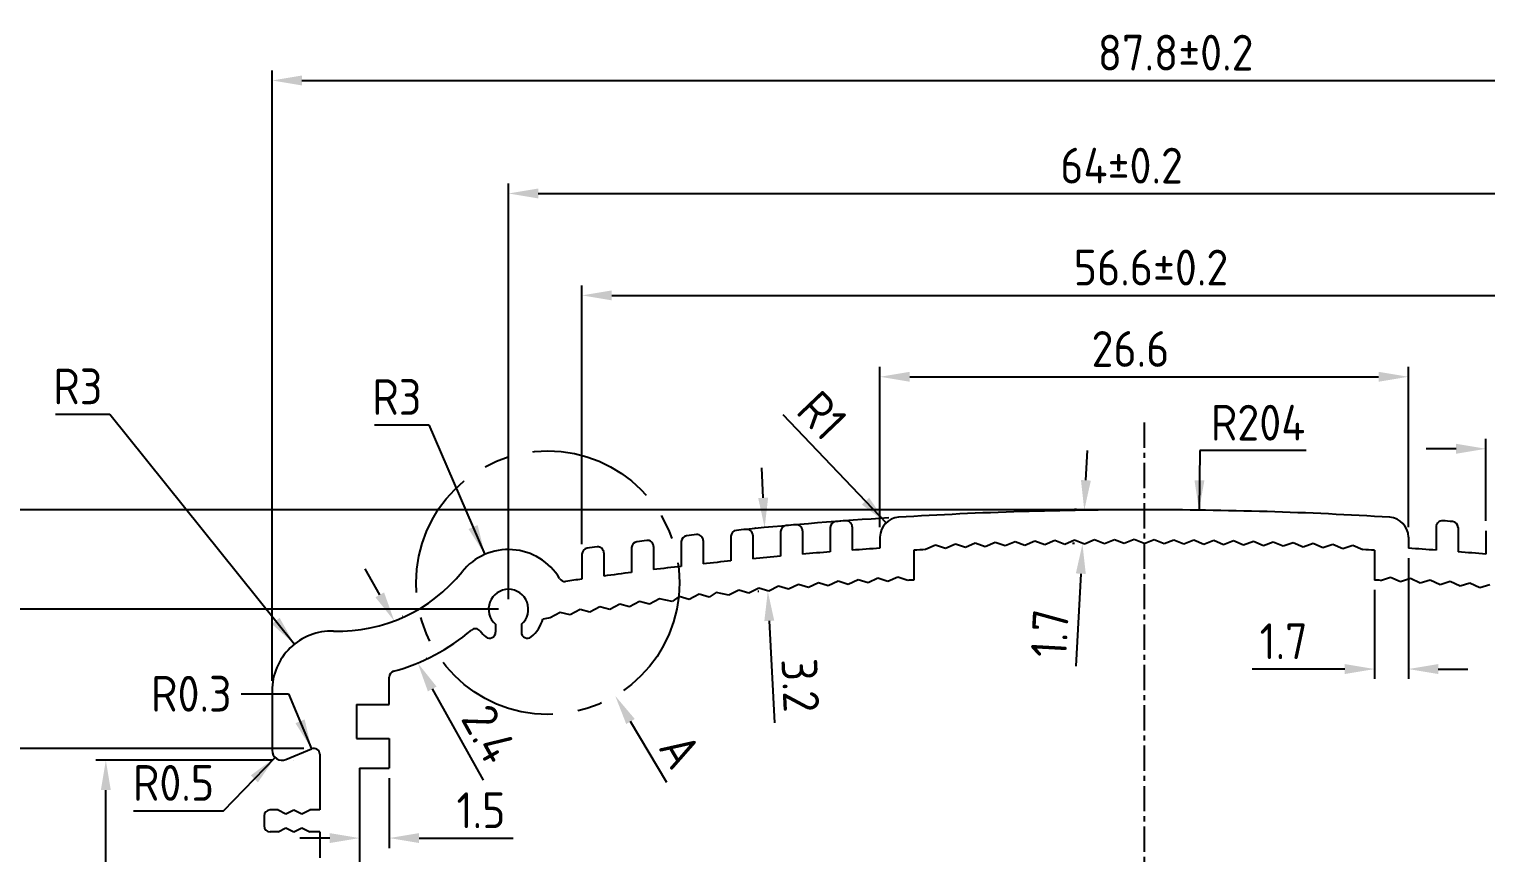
# Model space of a CAD drawing. Extents: x -449 to -275, y 492 to 720.
# Drawn here: x -390.2 to -316.8, y 678.9 to 720.3 of the extents above; entities that cross this region are included whole.
import ezdxf

# ---------------------------------------------------------------- set-up
doc = ezdxf.new("R2010")
doc.units = 0
doc.header["$LTSCALE"] = 0.2
doc.linetypes.add('CENTER', pattern=[50.8, 31.75, -6.35, 6.35, -6.35])
doc.layers.get('0').update_dxf_attribs({"linetype": 'CONTINUOUS'})
doc.layers.get('DEFPOINTS').update_dxf_attribs({"linetype": 'CONTINUOUS'})
doc.layers.add('LAYER1', color=7, linetype='CONTINUOUS')
doc.styles.get("Standard").update_dxf_attribs({"font": 'ISOCP'})
doc.dimstyles.new('ISO-25', dxfattribs={"dimtxt": 2.5, "dimasz": 2.5, "dimexe": 1.25, "dimexo": 0.625, "dimtad": 1, "dimdec": 4, "dimdsep": 46, "dimlunit": 6, "dimtxsty": 'Standard', "dimcen": 2.5, "dimadec": 0, "dimazin": 0, "dimtfac": 1, "dimtdec": 4, "dimtmove": 0, "dimatfit": 3, "dimfxl": 0, "dimtolj": 1, "dimtzin": 0, "dimarcsym": 0})

# ---------------------------------------------------------------- blocks, each defined once
blk = doc.blocks.new('*D0')
at = {"color": 5, "linetype": 'ByBlock'}
for p, q in [((-347.344, 695.299), (-347.344, 703.362)), ((-320.744, 695.299), (-320.744, 703.362)), ((-345.844, 702.862), (-322.244, 702.862))]:
    blk.add_line(p, q, dxfattribs=at)
for points in [[(-345.844, 703.112), (-345.844, 702.612), (-347.344, 702.862)], [(-322.244, 703.112), (-322.244, 702.612), (-320.744, 702.862)]]:
    blk.add_solid(points, dxfattribs=at)
at = {"layer": 'DEFPOINTS', "color": 0, "linetype": 'ByBlock'}
for p in [(-320.744, 702.862), (-347.344, 694.799), (-320.744, 694.799)]:
    blk.add_point(p, dxfattribs=at)
at = {"color": 0, "linetype": 'ByBlock', "insert": (-334.735, 704.262), "char_height": 1.8, "attachment_point": 5}
blk.add_mtext('\\A1;26.6', dxfattribs=at)
blk = doc.blocks.new('*D1')
at = {"color": 5, "linetype": 'ByBlock'}
for p, q in [((-362.344, 694.439), (-362.344, 707.458)), ((-360.844, 706.958), (-307.244, 706.958)), ((-305.744, 694.439), (-305.744, 707.458))]:
    blk.add_line(p, q, dxfattribs=at)
for points in [[(-360.844, 707.208), (-360.844, 706.708), (-362.344, 706.958)], [(-307.244, 707.208), (-307.244, 706.708), (-305.744, 706.958)]]:
    blk.add_solid(points, dxfattribs=at)
at = {"layer": 'DEFPOINTS', "color": 0, "linetype": 'ByBlock'}
for p in [(-305.744, 706.958), (-362.344, 693.939), (-305.744, 693.939)]:
    blk.add_point(p, dxfattribs=at)
at = {"color": 0, "linetype": 'ByBlock', "insert": (-333.703, 708.358), "char_height": 1.8, "attachment_point": 5}
blk.add_mtext('\\A1;56.6±0.2', dxfattribs=at)
blk = doc.blocks.new('*D3')
at = {"color": 5, "linetype": 'ByBlock'}
for p, q in [((-336.977, 697.655), (-336.896, 699.153)), ((-337.45, 696.178), (-337.558, 696.184)), ((-337.543, 694.477), (-337.651, 694.483)), ((-337.233, 692.958), (-337.486, 688.305))]:
    blk.add_line(p, q, dxfattribs=at)
for points in [[(-337.227, 697.668), (-336.728, 697.641), (-337.059, 696.157)], [(-337.482, 692.971), (-336.983, 692.944), (-337.151, 694.455)]]:
    blk.add_solid(points, dxfattribs=at)
at = {"layer": 'DEFPOINTS', "color": 0, "linetype": 'ByBlock'}
for p in [(-336.951, 696.151), (-337.151, 694.455), (-337.044, 694.45)]:
    blk.add_point(p, dxfattribs=at)
at = {"color": 0, "linetype": 'ByBlock', "insert": (-338.798, 689.958), "char_height": 1.8, "attachment_point": 5, "rotation": 86.88558}
blk.add_mtext('\\A1;1.7', dxfattribs=at)
blk = doc.blocks.new('*D4')
at = {"color": 5, "linetype": 'ByBlock'}
for p, q in [((-320.744, 693.735), (-320.744, 687.66)), ((-322.444, 692.137), (-322.444, 687.66)), ((-323.944, 688.16), (-328.604, 688.16)), ((-319.244, 688.16), (-317.744, 688.16))]:
    blk.add_line(p, q, dxfattribs=at)
for points in [[(-323.944, 688.41), (-323.944, 687.91), (-322.444, 688.16)], [(-319.244, 688.41), (-319.244, 687.91), (-320.744, 688.16)]]:
    blk.add_solid(points, dxfattribs=at)
at = {"layer": 'DEFPOINTS', "color": 0, "linetype": 'ByBlock'}
for p in [(-320.744, 694.235), (-322.444, 692.637), (-320.744, 688.16)]:
    blk.add_point(p, dxfattribs=at)
at = {"color": 0, "linetype": 'ByBlock', "insert": (-327.024, 689.56), "char_height": 1.8, "attachment_point": 5}
blk.add_mtext('\\A1;1.7', dxfattribs=at)
blk = doc.blocks.new('*D5')
at = {"color": 5, "linetype": 'ByBlock'}
for p, q in [((-316.844, 695.619), (-316.844, 699.741)), ((-315.744, 695.575), (-315.744, 699.741)), ((-318.344, 699.241), (-319.844, 699.241)), ((-314.244, 699.241), (-306.524, 699.241))]:
    blk.add_line(p, q, dxfattribs=at)
for points in [[(-318.344, 699.491), (-318.344, 698.991), (-316.844, 699.241)], [(-314.244, 699.491), (-314.244, 698.991), (-315.744, 699.241)]]:
    blk.add_solid(points, dxfattribs=at)
at = {"layer": 'DEFPOINTS', "color": 0, "linetype": 'ByBlock'}
for p in [(-315.744, 699.241), (-316.844, 695.119), (-315.744, 695.075)]:
    blk.add_point(p, dxfattribs=at)
at = {"color": 0, "linetype": 'ByBlock', "insert": (-309.634, 700.642), "char_height": 1.8, "attachment_point": 5}
blk.add_mtext('\\A1;12-1.1', dxfattribs=at)
blk = doc.blocks.new('*D6')
at = {"color": 5, "linetype": 'ByBlock'}
for p, q in [((-366.044, 691.672), (-366.044, 712.584)), ((-364.544, 712.084), (-303.544, 712.084)), ((-302.044, 691.672), (-302.044, 712.584))]:
    blk.add_line(p, q, dxfattribs=at)
for points in [[(-364.544, 712.334), (-364.544, 711.834), (-366.044, 712.084)], [(-303.544, 712.334), (-303.544, 711.834), (-302.044, 712.084)]]:
    blk.add_solid(points, dxfattribs=at)
at = {"layer": 'DEFPOINTS', "color": 0, "linetype": 'ByBlock'}
for p in [(-302.044, 712.084), (-366.044, 691.172), (-302.044, 691.172)]:
    blk.add_point(p, dxfattribs=at)
at = {"color": 0, "linetype": 'ByBlock', "insert": (-335.183, 713.484), "char_height": 1.8, "attachment_point": 5}
blk.add_mtext('\\A1;64±0.2', dxfattribs=at)
blk = doc.blocks.new('*D7')
at = {"color": 5, "linetype": 'ByBlock'}
for p, q in [((-377.944, 687.572), (-377.944, 718.268)), ((-290.144, 687.572), (-290.144, 718.268)), ((-376.444, 717.768), (-291.644, 717.768))]:
    blk.add_line(p, q, dxfattribs=at)
for points in [[(-376.444, 718.018), (-376.444, 717.518), (-377.944, 717.768)], [(-291.644, 718.018), (-291.644, 717.518), (-290.144, 717.768)]]:
    blk.add_solid(points, dxfattribs=at)
at = {"layer": 'DEFPOINTS', "color": 0, "linetype": 'ByBlock'}
for p in [(-290.144, 717.768), (-377.944, 687.072), (-290.144, 687.072)]:
    blk.add_point(p, dxfattribs=at)
at = {"color": 0, "linetype": 'ByBlock', "insert": (-332.46, 719.168), "char_height": 1.8, "attachment_point": 5}
blk.add_mtext('\\A1;87.8±0.2', dxfattribs=at)
blk = doc.blocks.new('*D20')
at = {"color": 5, "linetype": 'ByBlock'}
for p, q in [((-377.944, 683.572), (-386.813, 683.572)), ((-386.313, 657.072), (-386.313, 682.072)), ((-377.544, 655.572), (-386.813, 655.572))]:
    blk.add_line(p, q, dxfattribs=at)
for points in [[(-386.563, 682.072), (-386.063, 682.072), (-386.313, 683.572)], [(-386.563, 657.072), (-386.063, 657.072), (-386.313, 655.572)]]:
    blk.add_solid(points, dxfattribs=at)
at = {"layer": 'DEFPOINTS', "color": 0, "linetype": 'ByBlock'}
for p in [(-386.313, 683.572), (-377.444, 683.572), (-377.044, 655.572)]:
    blk.add_point(p, dxfattribs=at)
at = {"color": 0, "linetype": 'ByBlock', "insert": (-387.713, 670.474), "char_height": 1.8, "attachment_point": 5, "rotation": 90}
blk.add_mtext('\\A1;28±0.2', dxfattribs=at)
blk = doc.blocks.new('*D21')
at = {"color": 5, "linetype": 'ByBlock'}
for p, q in [((-376.344, 684.172), (-391.491, 684.172)), ((-390.991, 682.672), (-390.991, 656.772)), ((-376.044, 655.272), (-391.491, 655.272))]:
    blk.add_line(p, q, dxfattribs=at)
for points in [[(-391.241, 682.672), (-390.741, 682.672), (-390.991, 684.172)], [(-391.241, 656.772), (-390.741, 656.772), (-390.991, 655.272)]]:
    blk.add_solid(points, dxfattribs=at)
at = {"layer": 'DEFPOINTS', "color": 0, "linetype": 'ByBlock'}
for p in [(-375.844, 684.172), (-390.991, 655.272), (-375.544, 655.272)]:
    blk.add_point(p, dxfattribs=at)
at = {"color": 0, "linetype": 'ByBlock', "insert": (-392.391, 670.833), "char_height": 1.8, "attachment_point": 5, "rotation": 90}
blk.add_mtext('\\A1;28.9±0.2', dxfattribs=at)
blk = doc.blocks.new('*D22')
at = {"color": 5, "linetype": 'ByBlock'}
for p, q in [((-366.544, 691.172), (-396.168, 691.172)), ((-395.668, 650.672), (-395.668, 689.672)), ((-374.544, 649.172), (-396.168, 649.172))]:
    blk.add_line(p, q, dxfattribs=at)
for points in [[(-395.918, 689.672), (-395.418, 689.672), (-395.668, 691.172)], [(-395.918, 650.672), (-395.418, 650.672), (-395.668, 649.172)]]:
    blk.add_solid(points, dxfattribs=at)
at = {"layer": 'DEFPOINTS', "color": 0, "linetype": 'ByBlock'}
for p in [(-395.668, 691.172), (-366.044, 691.172), (-374.044, 649.172)]:
    blk.add_point(p, dxfattribs=at)
at = {"color": 0, "linetype": 'ByBlock', "insert": (-397.069, 672.271), "char_height": 1.8, "attachment_point": 5, "rotation": 90}
blk.add_mtext('\\A1;42±0.2', dxfattribs=at)
blk = doc.blocks.new('*D24')
at = {"color": 5, "linetype": 'ByBlock'}
for p, q in [((-334.544, 696.172), (-400.486, 696.172)), ((-399.986, 694.672), (-399.986, 650.672)), ((-374.544, 649.172), (-400.486, 649.172))]:
    blk.add_line(p, q, dxfattribs=at)
for points in [[(-400.236, 694.672), (-399.736, 694.672), (-399.986, 696.172)], [(-400.236, 650.672), (-399.736, 650.672), (-399.986, 649.172)]]:
    blk.add_solid(points, dxfattribs=at)
at = {"layer": 'DEFPOINTS', "color": 0, "linetype": 'ByBlock'}
for p in [(-334.044, 696.172), (-399.986, 649.172), (-374.044, 649.172)]:
    blk.add_point(p, dxfattribs=at)
at = {"color": 0, "linetype": 'ByBlock', "insert": (-401.386, 674.786), "char_height": 1.8, "attachment_point": 5, "rotation": 90}
blk.add_mtext('\\A1;47±0.2', dxfattribs=at)
blk = doc.blocks.new('*D25')
at = {"color": 5, "linetype": 'ByBlock'}
for p, q in [((-373.544, 682.672), (-373.544, 679.158)), ((-372.044, 682.672), (-372.044, 679.158)), ((-375.044, 679.658), (-376.544, 679.658)), ((-370.544, 679.658), (-365.809, 679.658))]:
    blk.add_line(p, q, dxfattribs=at)
for points in [[(-375.044, 679.908), (-375.044, 679.408), (-373.544, 679.658)], [(-370.544, 679.908), (-370.544, 679.408), (-372.044, 679.658)]]:
    blk.add_solid(points, dxfattribs=at)
at = {"layer": 'DEFPOINTS', "color": 0, "linetype": 'ByBlock'}
for p in [(-373.544, 683.172), (-372.044, 683.172), (-372.044, 679.658)]:
    blk.add_point(p, dxfattribs=at)
at = {"color": 0, "linetype": 'ByBlock', "insert": (-367.426, 681.058), "char_height": 1.8, "attachment_point": 5}
blk.add_mtext('\\A1;1.5', dxfattribs=at)
blk = doc.blocks.new('*D30')
at = {"color": 5, "linetype": 'ByBlock'}
for p, q in [((-372.525, 691.893), (-373.256, 693.203)), ((-371.371, 690.819), (-371.357, 690.827)), ((-370.191, 688.705), (-370.177, 688.713)), ((-369.883, 687.159), (-367.326, 682.579))]:
    blk.add_line(p, q, dxfattribs=at)
for points in [[(-372.307, 692.015), (-372.743, 691.771), (-371.794, 690.583)], [(-369.664, 687.281), (-370.101, 687.038), (-370.614, 688.469)]]:
    blk.add_solid(points, dxfattribs=at)
at = {"layer": 'DEFPOINTS', "color": 0, "linetype": 'ByBlock'}
for p in [(-371.808, 690.575), (-370.627, 688.461), (-370.614, 688.469)]:
    blk.add_point(p, dxfattribs=at)
at = {"color": 0, "linetype": 'ByBlock', "insert": (-367.016, 684.897), "char_height": 1.8, "attachment_point": 5, "rotation": 299.17232}
blk.add_mtext('\\A1;2.4', dxfattribs=at)
blk = doc.blocks.new('*D31')
at = {"color": 5, "linetype": 'ByBlock'}
for p, q in [((-388.841, 700.978), (-386.107, 700.978)), ((-386.107, 700.978), (-376.822, 689.411))]:
    blk.add_line(p, q, dxfattribs=at)
blk.add_solid([(-377.566, 690.738), (-377.956, 690.425), (-376.822, 689.411)], dxfattribs=at)
at = {"layer": 'DEFPOINTS', "color": 0, "linetype": 'ByBlock'}
for p in [(-376.822, 689.411), (-374.944, 687.072)]:
    blk.add_point(p, dxfattribs=at)
at = {"color": 0, "linetype": 'ByBlock', "insert": (-387.724, 702.378), "char_height": 1.8, "attachment_point": 5}
blk.add_mtext('\\A1;R3', dxfattribs=at)
blk = doc.blocks.new('*D32')
at = {"color": 5, "linetype": 'ByBlock'}
for p, q in [((-372.781, 700.447), (-370.047, 700.447)), ((-370.047, 700.447), (-367.233, 693.926))]:
    blk.add_line(p, q, dxfattribs=at)
blk.add_solid([(-367.597, 695.402), (-368.056, 695.204), (-367.233, 693.926)], dxfattribs=at)
at = {"layer": 'DEFPOINTS', "color": 0, "linetype": 'ByBlock'}
for p in [(-367.233, 693.926), (-366.044, 691.172)]:
    blk.add_point(p, dxfattribs=at)
at = {"color": 0, "linetype": 'ByBlock', "insert": (-371.664, 701.847), "char_height": 1.8, "attachment_point": 5}
blk.add_mtext('\\A1;R3', dxfattribs=at)
blk = doc.blocks.new('*D33')
at = {"color": 5, "linetype": 'ByBlock'}
for p, q in [((-380.389, 681.033), (-377.792, 683.713)), ((-384.923, 681.033), (-380.389, 681.033))]:
    blk.add_line(p, q, dxfattribs=at)
blk.add_solid([(-379.015, 682.81), (-378.656, 682.462), (-377.792, 683.713)], dxfattribs=at)
at = {"layer": 'DEFPOINTS', "color": 0, "linetype": 'ByBlock'}
for p in [(-377.792, 683.713), (-377.444, 684.072)]:
    blk.add_point(p, dxfattribs=at)
at = {"color": 0, "linetype": 'ByBlock', "insert": (-382.906, 682.433), "char_height": 1.8, "attachment_point": 5}
blk.add_mtext('\\A1;R0.5', dxfattribs=at)
blk = doc.blocks.new('*D34')
at = {"color": 5, "linetype": 'ByBlock'}
for p, q in [((-379.493, 686.918), (-377.113, 686.918)), ((-377.113, 686.918), (-375.959, 684.149))]:
    blk.add_line(p, q, dxfattribs=at)
blk.add_solid([(-376.305, 685.629), (-376.767, 685.437), (-375.959, 684.149)], dxfattribs=at)
at = {"layer": 'DEFPOINTS', "color": 0, "linetype": 'ByBlock'}
for p in [(-375.959, 684.149), (-375.844, 683.872)]:
    blk.add_point(p, dxfattribs=at)
at = {"color": 0, "linetype": 'ByBlock', "insert": (-382.01, 686.918), "char_height": 1.8, "attachment_point": 5}
blk.add_mtext('\\A1;R0.3', dxfattribs=at)
blk = doc.blocks.new('*D35')
at = {"color": 5, "linetype": 'ByBlock'}
for p, q in [((-331.242, 699.153), (-331.282, 696.153)), ((-325.882, 699.153), (-331.242, 699.153))]:
    blk.add_line(p, q, dxfattribs=at)
blk.add_solid([(-331.512, 697.656), (-331.012, 697.65), (-331.282, 696.153)], dxfattribs=at)
at = {"layer": 'DEFPOINTS', "color": 0, "linetype": 'ByBlock'}
for p in [(-331.282, 696.153), (-334.044, 492.109)]:
    blk.add_point(p, dxfattribs=at)
at = {"color": 0, "linetype": 'ByBlock', "insert": (-328.312, 700.553), "char_height": 1.8, "attachment_point": 5}
blk.add_mtext('\\A1;R204', dxfattribs=at)
blk = doc.blocks.new('*D55')
at = {"color": 5, "linetype": 'ByBlock'}
for p, q in [((-353.223, 696.776), (-353.297, 698.274)), ((-353.602, 695.255), (-353.648, 695.253)), ((-353.443, 692.056), (-353.489, 692.054)), ((-352.915, 690.58), (-352.661, 685.458))]:
    blk.add_line(p, q, dxfattribs=at)
for points in [[(-352.973, 696.788), (-353.473, 696.763), (-353.149, 695.278)], [(-352.666, 690.593), (-353.165, 690.568), (-352.99, 692.078)]]:
    blk.add_solid(points, dxfattribs=at)
at = {"layer": 'DEFPOINTS', "color": 0, "linetype": 'ByBlock'}
for p in [(-353.103, 695.28), (-352.99, 692.078), (-352.944, 692.081)]:
    blk.add_point(p, dxfattribs=at)
at = {"color": 0, "linetype": 'ByBlock', "insert": (-351.352, 687.34), "char_height": 1.8, "attachment_point": 5, "rotation": 272.84427}
blk.add_mtext('\\A1;3.2', dxfattribs=at)
blk = doc.blocks.new('*D56')
at = {"color": 5, "linetype": 'ByBlock'}
blk.add_line((-352.236, 700.965), (-347.035, 695.522), dxfattribs=at)
blk.add_solid([(-347.89, 696.779), (-348.252, 696.434), (-347.035, 695.522)], dxfattribs=at)
at = {"layer": 'DEFPOINTS', "color": 0, "linetype": 'ByBlock'}
for p in [(-347.035, 695.522), (-346.344, 694.799)]:
    blk.add_point(p, dxfattribs=at)
at = {"color": 0, "linetype": 'ByBlock', "insert": (-350.256, 700.92), "char_height": 1.8, "attachment_point": 5, "rotation": 313.69589}
blk.add_mtext('\\A1;R1', dxfattribs=at)
blk = doc.blocks.new('*D63')
at = {"layer": 'DEFPOINTS', "color": 0}
for p in [(-364.064, 692.506), (-360.67, 686.811)]:
    blk.add_point(p, dxfattribs=at)
at = {"layer": 'LAYER1', "color": 5, "lineweight": -2}
blk.add_line((-358.069, 682.447), (-359.902, 685.522), dxfattribs=at)
at = {"layer": 'LAYER1', "color": 5}
blk.add_solid([(-359.687, 685.65), (-360.117, 685.394), (-360.67, 686.811)], dxfattribs=at)
at = {"layer": 'LAYER1', "color": 0, "insert": (-357.399, 684.057), "char_height": 1.8, "attachment_point": 5, "rotation": 300.79117}
blk.add_mtext('\\A1;A', dxfattribs=at)

msp = doc.modelspace()

# ---------------------------------------------------------------- linework, layer by layer
at = {"color": 1, "linetype": 'CENTER', "ltscale": 0.2}
msp.add_line((-334.0438, 700.5639), (-334.0438, 654.9595), dxfattribs=at)
for p, q in [((-349.8438, 695.2814), (-349.8438, 694.0547)), ((-348.7438, 695.3189), (-348.7438, 694.1377)), ((-319.3438, 695.3189), (-319.3438, 694.1377)), ((-318.2438, 695.2814), (-318.2438, 694.0547)), ((-357.3438, 694.5696), (-357.3438, 693.3273)), ((-356.2438, 694.6257), (-356.2438, 693.4516)), ((-354.8438, 694.838), (-354.8438, 693.6011)), ((-353.7438, 694.8879), (-353.7438, 693.7116)), ((-352.3438, 695.0752), (-352.3438, 693.8435)), ((-351.2438, 695.1189), (-351.2438, 693.9402)), ((-347.3438, 694.7989), (-347.3438, 694.2347)), ((-343.5438, 694.4489), (-344.0438, 694.2246)), ((-343.0438, 694.2716), (-343.5438, 694.4489)), ((-342.5438, 694.4934), (-343.0438, 694.2716)), ((-342.0438, 694.3136), (-342.5438, 694.4934)), ((-341.5438, 694.5329), (-342.0438, 694.3136)), ((-341.0438, 694.3507), (-341.5438, 694.5329)), ((-340.5438, 694.5675), (-341.0438, 694.3507)), ((-340.0438, 694.3828), (-340.5438, 694.5675)), ((-339.5438, 694.5971), (-340.0438, 694.3828)), ((-339.0438, 694.41), (-339.5438, 694.5971)), ((-338.5438, 694.6218), (-339.0438, 694.41)), ((-338.0438, 694.4323), (-338.5438, 694.6218)), ((-337.5438, 694.6416), (-338.0438, 694.4323)), ((-337.0438, 694.4496), (-337.5438, 694.6416)), ((-336.5438, 694.6564), (-337.0438, 694.4496)), ((-336.0438, 694.4619), (-336.5438, 694.6564)), ((-335.5438, 694.6662), (-336.0438, 694.4619)), ((-335.0438, 694.4693), (-335.5438, 694.6662)), ((-334.5438, 694.6712), (-335.0438, 694.4693)), ((-334.0438, 694.4718), (-334.5438, 694.6712)), ((-334.0438, 694.4718), (-333.5438, 694.6712)), ((-333.5438, 694.6712), (-333.0438, 694.4693)), ((-333.0438, 694.4693), (-332.5438, 694.6662)), ((-332.5438, 694.6662), (-332.0438, 694.4619)), ((-332.0438, 694.4619), (-331.5438, 694.6564)), ((-331.5438, 694.6564), (-331.0438, 694.4496)), ((-331.0438, 694.4496), (-330.5438, 694.6416)), ((-330.5438, 694.6416), (-330.0438, 694.4323)), ((-330.0438, 694.4323), (-329.5438, 694.6218)), ((-329.5438, 694.6218), (-329.0438, 694.41)), ((-329.0438, 694.41), (-328.5438, 694.5971)), ((-328.5438, 694.5971), (-328.0438, 694.3828)), ((-328.0438, 694.3828), (-327.5438, 694.5675)), ((-327.5438, 694.5675), (-327.0438, 694.3507)), ((-327.0438, 694.3507), (-326.5438, 694.5329)), ((-326.5438, 694.5329), (-326.0438, 694.3136)), ((-326.0438, 694.3136), (-325.5438, 694.4934)), ((-325.5438, 694.4934), (-325.0438, 694.2716)), ((-325.0438, 694.2716), (-324.5438, 694.4489)), ((-324.5438, 694.4489), (-324.0438, 694.2246)), ((-320.7438, 694.7989), (-320.7438, 694.2347)), ((-316.8438, 695.1189), (-316.8438, 693.9402)), ((-362.3438, 693.9388), (-362.3438, 692.6852)), ((-361.2438, 694.0076), (-361.2438, 692.8373)), ((-359.8438, 694.2699), (-359.8438, 693.022)), ((-358.7438, 694.3323), (-358.7438, 693.1602)), ((-345.6438, 694.1391), (-345.6438, 692.6366)), ((-344.5438, 694.3995), (-345.0438, 694.1726)), ((-344.0438, 694.2246), (-344.5438, 694.3995)), ((-324.0438, 694.2246), (-323.5438, 694.3995)), ((-323.5438, 694.3995), (-323.0438, 694.1726)), ((-322.4438, 694.1391), (-322.4438, 692.6366)), ((-352.4438, 692.3281), (-352.9438, 692.0806)), ((-351.9438, 692.1726), (-352.4438, 692.3281)), ((-351.4438, 692.4175), (-351.9438, 692.1726)), ((-350.9438, 692.2596), (-351.4438, 692.4175)), ((-350.4438, 692.5018), (-350.9438, 692.2596)), ((-349.9438, 692.3415), (-350.4438, 692.5018)), ((-349.4438, 692.5812), (-349.9438, 692.3415)), ((-348.9438, 692.4184), (-349.4438, 692.5812)), ((-348.4438, 692.6555), (-348.9438, 692.4184)), ((-347.9438, 692.4903), (-348.4438, 692.6555)), ((-347.4438, 692.7248), (-347.9438, 692.4903)), ((-346.9438, 692.5571), (-347.4438, 692.7248)), ((-346.4438, 692.7891), (-346.9438, 692.5571)), ((-345.9438, 692.619), (-346.4438, 692.7891)), ((-322.1438, 692.619), (-321.6438, 692.7891)), ((-321.6438, 692.7891), (-321.1438, 692.5571)), ((-321.1438, 692.5571), (-320.6438, 692.7248)), ((-320.6438, 692.7248), (-320.1438, 692.4903)), ((-320.1438, 692.4903), (-319.6438, 692.6555)), ((-319.6438, 692.6555), (-319.1438, 692.4184)), ((-319.1438, 692.4184), (-318.6438, 692.5812)), ((-318.6438, 692.5812), (-318.1438, 692.3415)), ((-318.1438, 692.3415), (-317.6438, 692.5018)), ((-317.6438, 692.5018), (-317.1438, 692.2596)), ((-317.1438, 692.2596), (-316.6438, 692.4175)), ((-359.4438, 691.561), (-359.9438, 691.295)), ((-358.9438, 691.4225), (-359.4438, 691.561)), ((-358.4438, 691.6858), (-358.9438, 691.4225)), ((-357.8056, 691.5614), (-358.4438, 691.6858)), ((-357.4438, 691.8055), (-357.8056, 691.5614)), ((-356.9438, 691.6621), (-357.4438, 691.8055)), ((-356.4438, 691.9201), (-356.9438, 691.6621)), ((-355.9438, 691.7744), (-356.4438, 691.9201)), ((-355.5865, 692.0144), (-355.9438, 691.7744)), ((-354.9438, 691.8815), (-355.5865, 692.0144)), ((-354.4438, 692.1342), (-354.9438, 691.8815)), ((-353.9438, 691.9836), (-354.4438, 692.1342)), ((-353.4438, 692.2337), (-353.9438, 691.9836)), ((-352.9438, 692.0806), (-353.4438, 692.2337)), ((-363.4438, 691.0107), (-363.9438, 690.7339)), ((-362.9438, 690.8819), (-363.4438, 691.0107)), ((-362.4438, 691.156), (-362.9438, 690.8819)), ((-361.9438, 691.0247), (-362.4438, 691.156)), ((-361.4438, 691.2961), (-361.9438, 691.0247)), ((-360.9438, 691.1624), (-361.4438, 691.2961)), ((-360.4438, 691.4311), (-360.9438, 691.1624)), ((-359.9438, 691.295), (-360.4438, 691.4311)), ((-366.6938, 690.4119), (-366.6938, 690.011)), ((-365.3938, 690.4119), (-365.3938, 690.011)), ((-372.0438, 686.3718), (-372.0438, 687.7592)), ((-377.9438, 687.0718), (-377.9438, 684.0718)), ((-373.6938, 686.3718), (-372.0438, 686.3718)), ((-373.6938, 686.3718), (-373.6938, 684.6718)), ((-373.6938, 684.6718), (-372.0438, 684.6718)), ((-372.0438, 684.6718), (-372.0438, 683.1718)), ((-377.2514, 683.6103), (-375.9591, 684.1487)), ((-376.8558, 683.5418), (-376.8558, 683.5418)), ((-375.5438, 683.8718), (-375.5438, 681.0718)), ((-373.5438, 683.1718), (-372.0438, 683.1718)), ((-373.5438, 683.1718), (-373.5438, 657.2212)), ((-378.3438, 680.7718), (-378.3438, 680.2718)), ((-377.6438, 681.0718), (-378.0438, 681.0718)), ((-377.6438, 681.0718), (-377.2438, 680.8718)), ((-377.2438, 680.8718), (-376.8438, 681.0718)), ((-376.8438, 681.0718), (-376.4438, 680.8718)), ((-376.4438, 680.8718), (-376.0438, 681.0718)), ((-375.5438, 681.0718), (-376.0438, 681.0718)), ((-377.6438, 679.9718), (-378.0438, 679.9718)), ((-377.6438, 679.9718), (-377.2438, 680.1718)), ((-377.2438, 680.1718), (-376.8438, 679.9718)), ((-376.8438, 679.9718), (-376.4438, 680.1718)), ((-376.4438, 680.1718), (-376.0438, 679.9718)), ((-375.5438, 679.9718), (-376.0438, 679.9718)), ((-375.5438, 679.9718), (-375.5438, 678.6718))]:
    msp.add_line(p, q)
for centre, radius, start, end in [((-334.0438, 492.1093), 204.0625, 90, 93.472673), ((-334.0438, 492.1093), 204.0625, 86.527327, 90), ((-334.0438, 492.1093), 204.0625, 95.63285, 95.774144), ((-334.0438, 492.1093), 204.0625, 93.611187, 95.63285), ((-354.0438, 694.8879), 0.3, 0, 95.63285), ((-352.0438, 695.0752), 0.3, 95.068009, 180), ((-334.0438, 492.1093), 204.0625, 94.926878, 95.068009), ((-351.5438, 695.1189), 0.3, 0, 94.926878), ((-349.5438, 695.2814), 0.3, 94.362644, 180), ((-334.0438, 492.1093), 204.0625, 94.221654, 94.362644), ((-349.0438, 695.3189), 0.3, 0, 94.221654), ((-346.3438, 694.7989), 1, 93.472673, 180), ((-321.7438, 694.7989), 1, 0, 86.527327), ((-319.0438, 695.3189), 0.3, 85.778346, 180), ((-334.0438, 492.1093), 204.0625, 85.637356, 85.778346), ((-318.5438, 695.2814), 0.3, 0, 85.637356), ((-359.5438, 694.2699), 0.3, 97.18917, 180), ((-334.0438, 492.1093), 204.0625, 97.047483, 97.18917), ((-359.0438, 694.3323), 0.3, 0, 97.047483), ((-357.0438, 694.5696), 0.3, 96.481161, 180), ((-334.0438, 492.1093), 204.0625, 96.339681, 96.481161), ((-356.5438, 694.6257), 0.3, 0, 96.339681), ((-354.5438, 694.838), 0.3, 95.774144, 180), ((-366.0438, 691.1718), 3, 30.851391, 141.183758), ((-362.0438, 693.9388), 0.3, 97.898284, 180), ((-334.0438, 492.1093), 204.0625, 97.756367, 97.898284), ((-361.5438, 694.0076), 0.3, 0, 97.756367), ((-334.0438, 492.1093), 202.5625, 95.18331, 95.581062), ((-334.0438, 492.1093), 202.5625, 94.47365, 94.870968), ((-334.0438, 492.1093), 202.5625, 93.764677, 94.161624), ((-334.0438, 492.1093), 202.3625, 93.116014, 93.28616), ((-334.0438, 492.1093), 202.3625, 86.71384, 86.883986), ((-334.0438, 492.1093), 202.5625, 85.838376, 86.235323), ((-334.0438, 492.1093), 202.5625, 85.129032, 85.52635), ((-374.6145, 698.0669), 8, 268.284847, 321.183758), ((-334.0438, 492.1093), 202.5625, 97.317531, 97.716961), ((-334.0438, 492.1093), 202.5625, 96.605138, 97.003944), ((-334.0438, 492.1093), 202.5625, 95.893769, 96.292016), ((-363.2107, 692.8641), 0.3, 210.851391, 278.266461), ((-334.0438, 492.1093), 202.5625, 98.031064, 98.266461), ((-334.0438, 492.1093), 200.8625, 93.310728, 93.396449), ((-334.0438, 492.1093), 200.8625, 86.603551, 86.689272), ((-366.0438, 691.1718), 1, 310.541602, 229.458398), ((-374.9438, 687.0718), 3, 88.284847, 180), ((-374.6145, 698.0669), 10.4, 285.562873, 310.190088), ((-367.7095, 689.8931), 0.3, 37.51174, 130.190088), ((-366.0438, 691.1718), 1.8, 217.51174, 230.70352), ((-366.0438, 691.1718), 1.8, 309.29648, 344.077662), ((-334.0438, 492.1093), 200.8625, 98.560755, 98.667229), ((-366.9938, 690.011), 0.3, 230.70352, 0), ((-365.0938, 690.011), 0.3, 180, 309.29648), ((-371.7438, 687.7592), 0.3, 105.562873, 180), ((-375.8438, 683.8718), 0.3, 0, 112.619865), ((-377.4438, 684.0718), 0.5, 180, 292.619865), ((-378.0438, 680.7718), 0.3, 90, 180), ((-378.0438, 680.2718), 0.3, 180, 270)]:
    msp.add_arc(centre, radius, start, end)
at = {"layer": 'LAYER1', "color": 1, "linetype": 'CENTER'}
msp.add_circle((-364.0635, 692.5057), 6.6297, dxfattribs=at)

# ---------------------------------------------------------------- dimensions: what is measured, and where the dimension line sits
at = {"layer": 'LAYER1'}
for base, p1, p2, override, picture, middle in [((-290.1438, 717.7682), (-377.9438, 687.0718), (-290.1438, 687.0718), {"dimtxt": 1.8, "dimasz": 1.5, "dimexe": 0.5, "dimexo": 0.5, "dimgap": 0.5, "dimdec": 3, "dimcen": 0, "dimclrd": 5, "dimclre": 5, "dimtol": 1, "dimtp": 0.2, "dimtm": 0.2, "dimtdec": 1, "dimtofl": 0}, '*D7', (-332.46, 717.7682)), ((-302.0438, 712.0837), (-366.0438, 691.1718), (-302.0438, 691.1718), {"dimtxt": 1.8, "dimasz": 1.5, "dimexe": 0.5, "dimexo": 0.5, "dimgap": 0.5, "dimdec": 3, "dimcen": 0, "dimclrd": 5, "dimclre": 5, "dimtol": 1, "dimtp": 0.2, "dimtm": 0.2, "dimtdec": 1, "dimtofl": 0}, '*D6', (-335.1826, 712.0837)), ((-305.7438, 706.9579), (-362.3438, 693.9388), (-305.7438, 693.9388), {"dimtxt": 1.8, "dimasz": 1.5, "dimexe": 0.5, "dimexo": 0.5, "dimgap": 0.5, "dimdec": 3, "dimcen": 0, "dimclrd": 5, "dimclre": 5, "dimtol": 1, "dimtp": 0.2, "dimtm": 0.2, "dimtdec": 1, "dimtofl": 0}, '*D1', (-333.7027, 706.9579)), ((-320.7438, 702.8617), (-347.3438, 694.7989), (-320.7438, 694.7989), {"dimtxt": 1.8, "dimasz": 1.5, "dimexe": 0.5, "dimexo": 0.5, "dimgap": 0.5, "dimdec": 3, "dimcen": 0, "dimclrd": 5, "dimclre": 5, "dimtp": 0.2, "dimtdec": 1, "dimtofl": 0}, '*D0', (-334.7347, 702.8617)), ((-320.7438, 688.1601), (-322.4438, 692.6366), (-320.7438, 694.2347), {"dimtxt": 1.8, "dimasz": 1.5, "dimexe": 0.5, "dimexo": 0.5, "dimgap": 0.5, "dimdec": 3, "dimcen": 0, "dimclrd": 5, "dimclre": 5, "dimtp": 0.2, "dimtdec": 1, "dimtofl": 0}, '*D4', (-327.0238, 688.1601)), ((-372.0438, 679.6576), (-373.5438, 683.1718), (-372.0438, 683.1718), {"dimtxt": 1.8, "dimasz": 1.5, "dimexe": 0.5, "dimexo": 0.5, "dimgap": 0.5, "dimdec": 3, "dimcen": 0, "dimclrd": 5, "dimclre": 5, "dimtp": 0.2, "dimtdec": 1, "dimtofl": 0}, '*D25', (-367.4265, 679.6576))]:
    dim = msp.add_linear_dim(base=base, p1=p1, p2=p2, dimstyle='ISO-25', override=override, dxfattribs=at)
    dim.commit()
    dim.dimension.update_dxf_attribs({"geometry": picture, "text_midpoint": middle, "dimtype": 160})
for center, mpoint, override, picture, middle in [((-374.9438, 687.0718), (-376.8217, 689.4113), {"dimtxt": 1.8, "dimasz": 1.5, "dimexe": 0.5, "dimexo": 0.5, "dimgap": 0.5, "dimtih": 1, "dimtoh": 1, "dimdec": 3, "dimcen": 0, "dimclrd": 5, "dimclre": 5, "dimtp": 0.2, "dimtdec": 1, "dimtofl": 0}, '*D31', (-387.7239, 700.9783)), ((-366.0438, 691.1718), (-367.2325, 693.9262), {"dimtxt": 1.8, "dimasz": 1.5, "dimexe": 0.5, "dimexo": 0.5, "dimgap": 0.5, "dimtih": 1, "dimtoh": 1, "dimdec": 3, "dimcen": 0, "dimclrd": 5, "dimclre": 5, "dimtp": 0.2, "dimtdec": 1, "dimtofl": 0}, '*D32', (-371.6639, 700.4467)), ((-346.3438, 694.7989), (-347.0346, 695.522), {"dimtxt": 1.8, "dimasz": 1.5, "dimexe": 0.5, "dimexo": 0.5, "dimgap": 0.5, "dimdec": 3, "dimcen": 0, "dimclrd": 5, "dimclre": 5, "dimtp": 0.2, "dimtdec": 1, "dimtofl": 0}, '*D56', (-351.2685, 699.9532)), ((-375.8438, 683.8718), (-375.9591, 684.1487), {"dimtxt": 1.8, "dimasz": 1.5, "dimexe": 0.5, "dimexo": 0.5, "dimgap": 0.5, "dimtih": 1, "dimtoh": 1, "dimdec": 3, "dimcen": 0, "dimclrd": 5, "dimclre": 5, "dimtp": 0.2, "dimtdec": 1, "dimtofl": 0, "dimtmove": 1}, '*D34', (-382.01, 686.918)), ((-377.4438, 684.0718), (-377.7917, 683.7128), {"dimtxt": 1.8, "dimasz": 1.5, "dimexe": 0.5, "dimexo": 0.5, "dimgap": 0.5, "dimtih": 1, "dimtoh": 1, "dimdec": 3, "dimcen": 0, "dimclrd": 5, "dimclre": 5, "dimtp": 0.2, "dimtdec": 1, "dimtofl": 0}, '*D33', (-382.9058, 681.0334))]:
    dim = msp.add_radius_dim(center=center, mpoint=mpoint, dimstyle='ISO-25', override=override, dxfattribs=at)
    dim.commit()
    dim.dimension.update_dxf_attribs({"geometry": picture, "text_midpoint": middle, "dimtype": 164})
dim = msp.add_linear_dim(base=(-315.7438, 699.2415), p1=(-316.8438, 695.1189), p2=(-315.7438, 695.0752), text='12-1.1', dimstyle='ISO-25', override={"dimtxt": 1.8, "dimasz": 1.5, "dimexe": 0.5, "dimexo": 0.5, "dimgap": 0.5, "dimdec": 3, "dimcen": 0, "dimclrd": 5, "dimclre": 5, "dimtp": 0.2, "dimtdec": 1, "dimtofl": 0}, dxfattribs=at)
dim.commit()
dim.dimension.update_dxf_attribs({"geometry": '*D5', "text_midpoint": (-309.6338, 699.2415), "dimtype": 160})
dim = msp.add_radius_dim(center=(-334.0438, 492.1093), mpoint=(-331.2822, 696.1531), text='R204', dimstyle='ISO-25', override={"dimtxt": 1.8, "dimasz": 1.5, "dimexe": 0.5, "dimexo": 0.5, "dimgap": 0.5, "dimtih": 1, "dimtoh": 1, "dimdec": 3, "dimcen": 0, "dimclrd": 5, "dimclre": 5, "dimtp": 0.2, "dimtdec": 1, "dimtofl": 0}, dxfattribs=at)
dim.commit()
dim.dimension.update_dxf_attribs({"geometry": '*D35', "text_midpoint": (-328.3116, 699.1528), "dimtype": 164})
for base, p1, p2, angle, text, picture, middle in [((-337.1513, 694.4554), (-336.9512, 696.1511), (-337.0438, 694.4496), 266.885584, '1.7', '*D3', (-337.4001, 689.8822)), ((-352.9896, 692.0784), (-353.1027, 695.2798), (-352.9438, 692.0806), 272.844268, '3.2', '*D55', (-352.7507, 687.2702)), ((-370.6137, 688.4692), (-371.8076, 690.5755), (-370.6275, 688.4615), 299.172317, '2.4', '*D30', (-368.2385, 684.2144))]:
    dim = msp.add_linear_dim(base=base, p1=p1, p2=p2, angle=angle, text=text, dimstyle='ISO-25', override={"dimtxt": 1.8, "dimasz": 1.5, "dimexe": 0.5, "dimexo": 0.5, "dimgap": 0.5, "dimdec": 3, "dimcen": 0, "dimclrd": 5, "dimclre": 5, "dimtp": 0.2, "dimtdec": 1, "dimtofl": 0}, dxfattribs=at)
    dim.commit()
    dim.dimension.update_dxf_attribs({"geometry": picture, "text_midpoint": middle, "dimtype": 161})
for base, p1, p2, picture, middle in [((-399.9863, 649.1718), (-334.0438, 696.1718), (-374.0438, 649.1718), '*D24', (-399.9863, 674.7859)), ((-395.6684, 691.1718), (-374.0438, 649.1718), (-366.0438, 691.1718), '*D22', (-395.6684, 672.2707)), ((-390.9906, 655.2718), (-375.8438, 684.1718), (-375.5438, 655.2718), '*D21', (-390.9906, 670.8335)), ((-386.3129, 683.5718), (-377.0438, 655.5718), (-377.4438, 683.5718), '*D20', (-386.3129, 670.4742))]:
    dim = msp.add_linear_dim(base=base, p1=p1, p2=p2, angle=90, dimstyle='ISO-25', override={"dimtxt": 1.8, "dimasz": 1.5, "dimexe": 0.5, "dimexo": 0.5, "dimgap": 0.5, "dimdec": 3, "dimcen": 0, "dimclrd": 5, "dimclre": 5, "dimtol": 1, "dimtp": 0.2, "dimtm": 0.2, "dimtdec": 1, "dimtofl": 0}, dxfattribs=at)
    dim.commit()
    dim.dimension.update_dxf_attribs({"geometry": picture, "text_midpoint": middle, "dimtype": 160})
dim = msp.add_radius_dim(center=(-364.0635, 692.5057), mpoint=(-360.6697, 686.8105), text='A', dimstyle='ISO-25', override={"dimtxt": 1.8, "dimasz": 1.5, "dimexe": 0.5, "dimexo": 0.5, "dimgap": 0.5, "dimdec": 3, "dimcen": 0, "dimclrd": 5, "dimclre": 5, "dimtp": 0.2, "dimtdec": 1, "dimtofl": 0}, dxfattribs=at)
dim.commit()
dim.dimension.update_dxf_attribs({"geometry": '*D63', "text_midpoint": (-358.6016, 683.34)})

doc.saveas('drawing.dxf')
